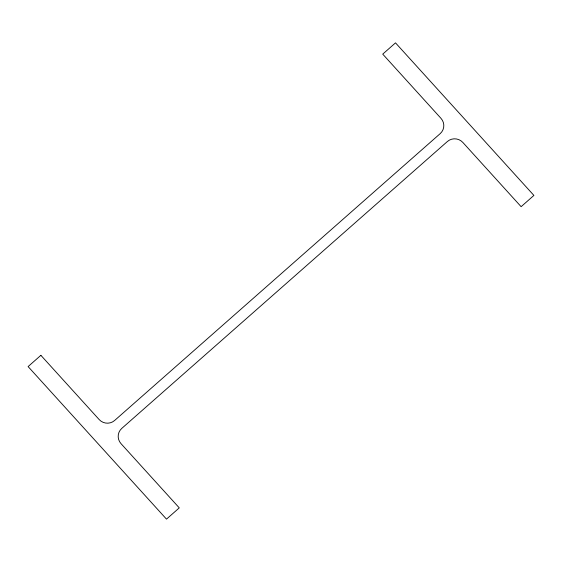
<?xml version="1.0" encoding="UTF-8"?>
<svg xmlns="http://www.w3.org/2000/svg" width="562" height="562" viewBox="0 0 562 562"><rect width="100%" height="100%" fill="white"/><g stroke="black" fill="none" stroke-linecap="round" stroke-linejoin="round"><path stroke-width="0.84" d="M40.878 355.317L28.1 366.579L166.493 519.133L179.271 507.872L121.013 443.65A10.98 10.776 22.5 0 1 121.778 428.399L447.394 141.505A10.98 10.776 22.5 0 1 462.856 142.46L521.122 206.683L533.9 195.421L395.507 42.867L382.729 54.128L440.987 118.35A10.98 10.776 22.5 0 1 440.222 133.601L114.606 420.495A10.98 10.776 22.5 0 1 99.144 419.54L40.878 355.317"/></g></svg>
